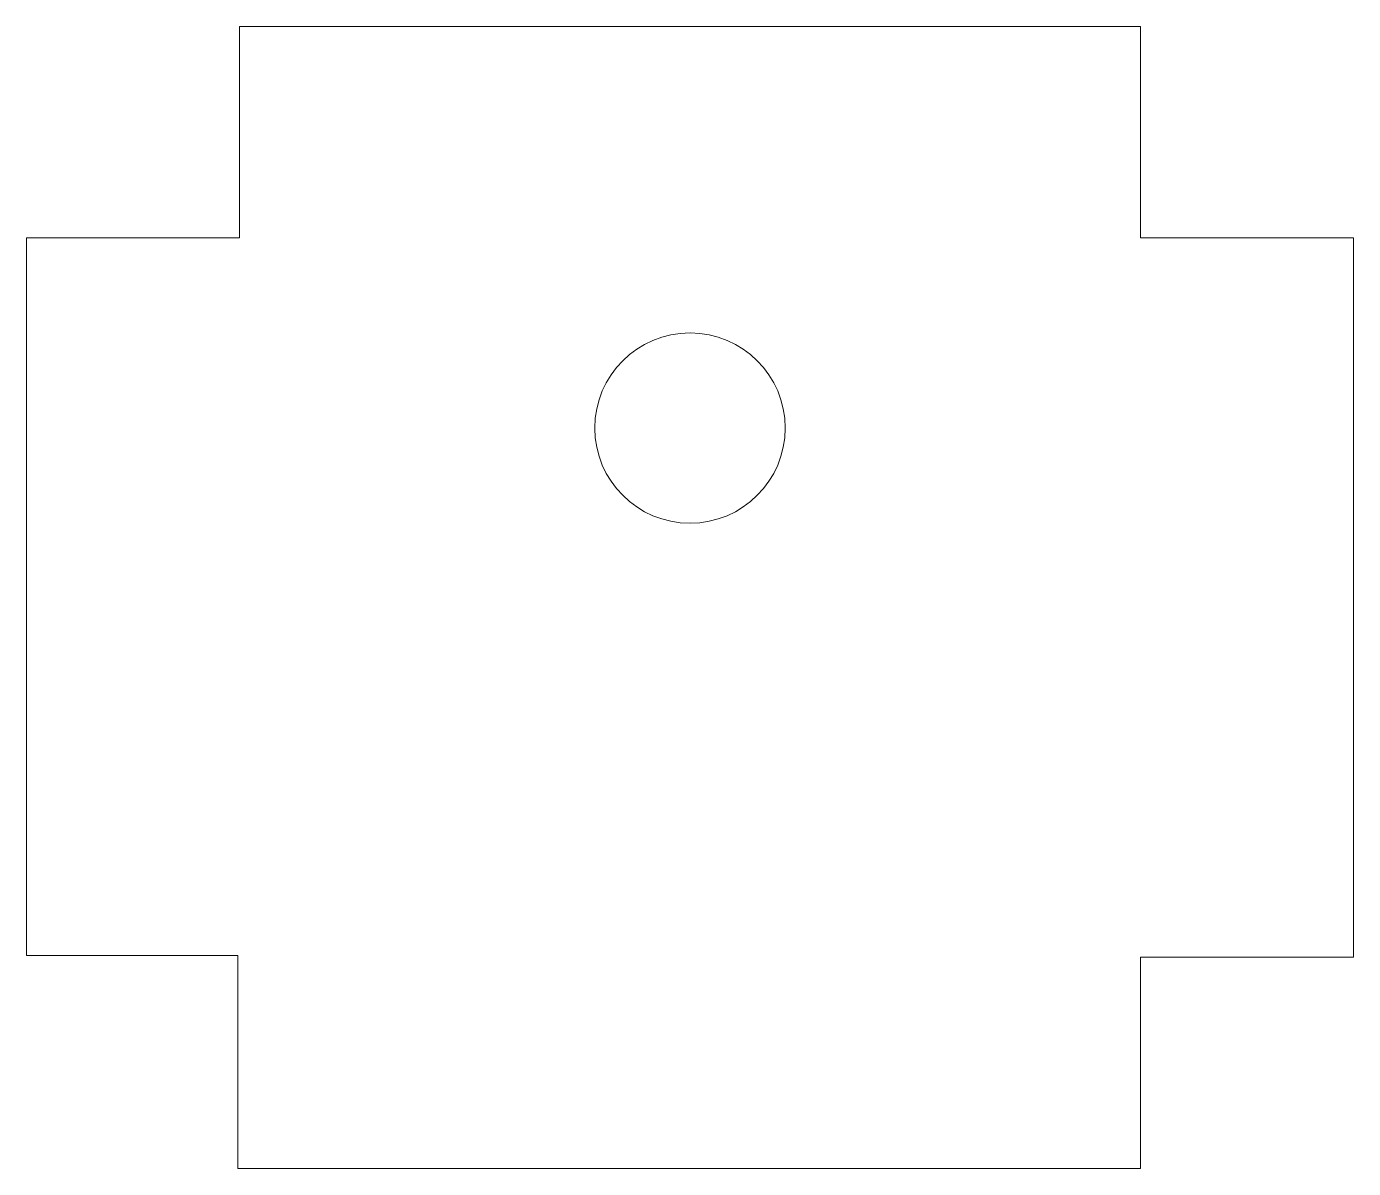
# Model space of a CAD drawing. Header units: millimetres. Extents: x -558 to 558, y -480 to 480.
import ezdxf

# ---------------------------------------------------------------- set-up
doc = ezdxf.new("R2010")
doc.units = ezdxf.units.MM

msp = doc.modelspace()

# ---------------------------------------------------------------- linework, layer by layer
at = {"color": 7, "linetype": 'Continuous', "lineweight": 15}
for p, q in [((378.5, 480.1), (-378.5, 480.1)), ((-378.5, 302.5), (-378.5, 480.1)), ((378.5, 480.1), (378.5, 302.5)), ((-557.6, 302.5), (-557.6, -301)), ((-557.6, 302.5), (-378.5, 302.5)), ((378.5, 302.5), (557.6, 302.5)), ((557.6, -302.5), (557.6, 302.5)), ((-380, -301), (-557.6, -301)), ((-380, -480.1), (-380, -301)), ((557.6, -302.5), (378.5, -302.5)), ((378.5, -302.5), (378.5, -480.1)), ((-380, -480.1), (378.5, -480.1))]:
    msp.add_line(p, q, dxfattribs=at)
msp.add_circle((0, 142.5), 80, dxfattribs=at)

doc.saveas('drawing.dxf')
